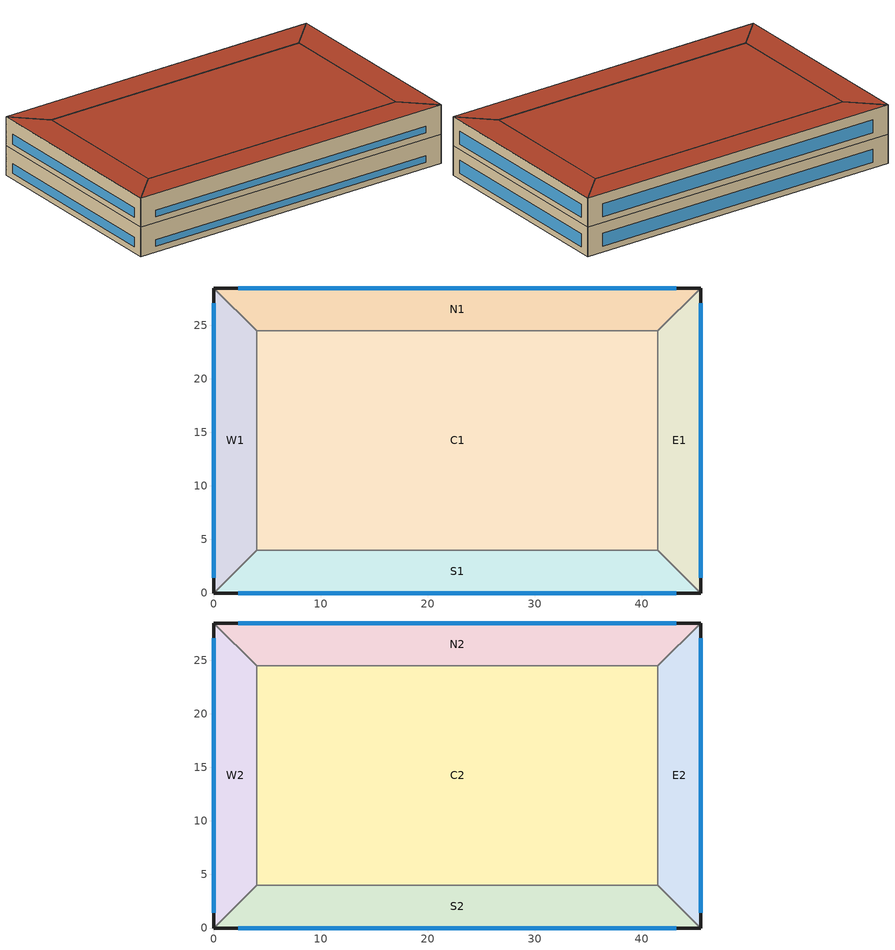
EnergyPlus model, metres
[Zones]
S1
 floor ground (GroundFloor): 4,4 41.5,4 45.5,0 0,0 z0
 wall outside (ExtWall): 0,0 45.5,0 z0:4
 wall to E1 (Partition): 45.5,0 41.5,4 z0:4
 wall to C1 (Partition): 41.5,4 4,4 z0:4
 wall to W1 (Partition): 4,4 0,0 z0:4
 window (Window): 2.27,0 43.23,0 z0.8:1.69
E1
 floor ground (GroundFloor): 41.5,4 41.5,24.5 45.5,28.5 45.5,0 z0
 wall outside (ExtWall): 45.5,0 45.5,28.5 z0:4
 wall to N1 (Partition): 45.5,28.5 41.5,24.5 z0:4
 wall to C1 (Partition): 41.5,24.5 41.5,4 z0:4
 window (Window): 45.5,1.43 45.5,27.07 z0.8:2.58
N1
 floor ground (GroundFloor): 41.5,24.5 4,24.5 0,28.5 45.5,28.5 z0
 wall outside (ExtWall): 45.5,28.5 0,28.5 z0:4
 wall to W1 (Partition): 0,28.5 4,24.5 z0:4
 wall to C1 (Partition): 4,24.5 41.5,24.5 z0:4
 window (Window): 43.23,28.5 2.27,28.5 z0.8:2.58
W1
 floor ground (GroundFloor): 4,24.5 4,4 0,0 0,28.5 z0
 wall outside (ExtWall): 0,28.5 0,0 z0:4
 wall to C1 (Partition): 4,4 4,24.5 z0:4
 window (Window): 0,27.07 0,1.43 z0.8:2.13
C1
 floor ground (GroundFloor): 4,24.5 41.5,24.5 41.5,4 4,4 z0
S2
 floor to S1 (IntFloor): 4,4 41.5,4 45.5,0 0,0 z4
 wall outside (ExtWall): 0,0 45.5,0 z4:8
 wall to E2 (Partition): 45.5,0 41.5,4 z4:8
 wall to C2 (Partition): 41.5,4 4,4 z4:8
 wall to W2 (Partition): 4,4 0,0 z4:8
 window (Window): 2.27,0 43.23,0 z4.8:5.69
 roof outside (Roof): 0,0 45.5,0 41.5,4 4,4 z8
E2
 floor to E1 (IntFloor): 41.5,4 41.5,24.5 45.5,28.5 45.5,0 z4
 wall outside (ExtWall): 45.5,0 45.5,28.5 z4:8
 wall to N2 (Partition): 45.5,28.5 41.5,24.5 z4:8
 wall to C2 (Partition): 41.5,24.5 41.5,4 z4:8
 window (Window): 45.5,1.43 45.5,27.07 z4.8:6.58
 roof outside (Roof): 45.5,0 45.5,28.5 41.5,24.5 41.5,4 z8
N2
 floor to N1 (IntFloor): 41.5,24.5 4,24.5 0,28.5 45.5,28.5 z4
 wall outside (ExtWall): 45.5,28.5 0,28.5 z4:8
 wall to W2 (Partition): 0,28.5 4,24.5 z4:8
 wall to C2 (Partition): 4,24.5 41.5,24.5 z4:8
 window (Window): 43.23,28.5 2.27,28.5 z4.8:6.58
 roof outside (Roof): 45.5,28.5 0,28.5 4,24.5 41.5,24.5 z8
W2
 floor to W1 (IntFloor): 4,24.5 4,4 0,0 0,28.5 z4
 wall outside (ExtWall): 0,28.5 0,0 z4:8
 wall to C2 (Partition): 4,4 4,24.5 z4:8
 window (Window): 0,27.07 0,1.43 z4.8:6.13
 roof outside (Roof): 0,28.5 0,0 4,4 4,24.5 z8
C2
 floor to C1 (IntFloor): 4,24.5 41.5,24.5 41.5,4 4,4 z4
 roof outside (Roof): 4,4 41.5,4 41.5,24.5 4,24.5 z8
[Building]
T2-test-07: 15, City, 0.04, 0.4, FullExterior, 25, 6
[Material]
Concrete200: MediumRough, 0.2, 1.311, 2240, 836.8
Concrete100: MediumRough, 0.1, 1.311, 2240, 836.8
Gypsum: MediumSmooth, 0.0127, 0.16, 784.9, 830
Carpet: MediumRough, 0.0127, 0.06, 288, 1380
Membrane: Rough, 0.01, 0.16, 1120, 1460
[Material:NoMass]
WallIns: Rough, 3.32
RoofIns: Rough, 5.28
[WindowMaterial:SimpleGlazingSystem]
Glz: 3.2, 0.34, 0.49
[Construction]
ExtWall: Concrete200, WallIns, Gypsum
Roof: Membrane, RoofIns, Concrete100
GroundFloor; IntFloor: Concrete100, Carpet
Partition: Gypsum, Gypsum
Window: Glz
[Zone]
S1; E1; N1; W1; C1; S2; E2; N2; W2; C2
[People]
P_S1: S1, Occupancy, Area/Person, , , 18.5, , , Activity
P_E1: E1, Occupancy, Area/Person, , , 18.5, , , Activity
P_N1: N1, Occupancy, Area/Person, , , 18.5, , , Activity
P_W1: W1, Occupancy, Area/Person, , , 18.5, , , Activity
P_C1: C1, Occupancy, Area/Person, , , 18.5, , , Activity
P_S2: S2, Occupancy, Area/Person, , , 18.5, , , Activity
P_E2: E2, Occupancy, Area/Person, , , 18.5, , , Activity
P_N2: N2, Occupancy, Area/Person, , , 18.5, , , Activity
P_W2: W2, Occupancy, Area/Person, , , 18.5, , , Activity
P_C2: C2, Occupancy, Area/Person, , , 18.5, , , Activity
[Lights]
L_S1: S1, LightSch, Watts/Area, , 10.8, , 0, 0.7, 0.2
L_E1: E1, LightSch, Watts/Area, , 10.8, , 0, 0.7, 0.2
L_N1: N1, LightSch, Watts/Area, , 10.8, , 0, 0.7, 0.2
L_W1: W1, LightSch, Watts/Area, , 10.8, , 0, 0.7, 0.2
L_C1: C1, LightSch, Watts/Area, , 10.8, , 0, 0.7, 0.2
L_S2: S2, LightSch, Watts/Area, , 10.8, , 0, 0.7, 0.2
L_E2: E2, LightSch, Watts/Area, , 10.8, , 0, 0.7, 0.2
L_N2: N2, LightSch, Watts/Area, , 10.8, , 0, 0.7, 0.2
L_W2: W2, LightSch, Watts/Area, , 10.8, , 0, 0.7, 0.2
L_C2: C2, LightSch, Watts/Area, , 10.8, , 0, 0.7, 0.2
[ElectricEquipment]
Q_S1: S1, EquipSch, Watts/Area, , 11.8, , 0, 0.5, 0
Q_E1: E1, EquipSch, Watts/Area, , 11.8, , 0, 0.5, 0
Q_N1: N1, EquipSch, Watts/Area, , 11.8, , 0, 0.5, 0
Q_W1: W1, EquipSch, Watts/Area, , 11.8, , 0, 0.5, 0
Q_C1: C1, EquipSch, Watts/Area, , 11.8, , 0, 0.5, 0
Q_S2: S2, EquipSch, Watts/Area, , 11.8, , 0, 0.5, 0
Q_E2: E2, EquipSch, Watts/Area, , 11.8, , 0, 0.5, 0
Q_N2: N2, EquipSch, Watts/Area, , 11.8, , 0, 0.5, 0
Q_W2: W2, EquipSch, Watts/Area, , 11.8, , 0, 0.5, 0
Q_C2: C2, EquipSch, Watts/Area, , 11.8, , 0, 0.5, 0
[ZoneInfiltration:DesignFlowRate]
I_S1: S1, AlwaysOn, AirChanges/Hour, , , , 0.15, 1, 0, 0, 0
I_E1: E1, AlwaysOn, AirChanges/Hour, , , , 0.15, 1, 0, 0, 0
I_N1: N1, AlwaysOn, AirChanges/Hour, , , , 0.15, 1, 0, 0, 0
I_W1: W1, AlwaysOn, AirChanges/Hour, , , , 0.15, 1, 0, 0, 0
I_C1: C1, AlwaysOn, AirChanges/Hour, , , , 0.15, 1, 0, 0, 0
I_S2: S2, AlwaysOn, AirChanges/Hour, , , , 0.15, 1, 0, 0, 0
I_E2: E2, AlwaysOn, AirChanges/Hour, , , , 0.15, 1, 0, 0, 0
I_N2: N2, AlwaysOn, AirChanges/Hour, , , , 0.15, 1, 0, 0, 0
I_W2: W2, AlwaysOn, AirChanges/Hour, , , , 0.15, 1, 0, 0, 0
I_C2: C2, AlwaysOn, AirChanges/Hour, , , , 0.15, 1, 0, 0, 0
[HVACTemplate:Thermostat]
Tstat: HeatSet, , CoolSet
[HVACTemplate:Zone:IdealLoadsAirSystem]
S1; E1; N1; W1; C1; S2; E2; N2; W2; C2: Tstat
[Schedule:Compact]
AlwaysOn: Fraction, Through: 12/31, For: AllDays, Until: 24:00, 1
Activity: ActivityLevel, Through: 12/31, For: AllDays, Until: 24:00, 110
Occupancy: Fraction, Through: 12/31, For: Weekdays, Until: 08:00, 0, Until: 18:00, 1, Until: 24:00, 0, For: AllOtherDays, Until: 24:00, 0
LightSch: Fraction, Through: 12/31, For: Weekdays, Until: 08:00, 0.15, Until: 18:00, 0.9, Until: 24:00, 0.15, For: AllOtherDays, Until: 24:00, 0.15
EquipSch: Fraction, Through: 12/31, For: Weekdays, Until: 08:00, 0.5, Until: 18:00, 0.85, Until: 24:00, 0.5, For: AllOtherDays, Until: 24:00, 0.5
HeatSet: Temperature, Through: 12/31, For: Weekdays, Until: 08:00, 16.5, Until: 18:00, 20, Until: 24:00, 16.5, For: AllOtherDays, Until: 24:00, 16.5
CoolSet: Temperature, Through: 12/31, For: Weekdays, Until: 08:00, 29, Until: 18:00, 23.5, Until: 24:00, 29, For: AllOtherDays, Until: 24:00, 29
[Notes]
---------- Internal loads
